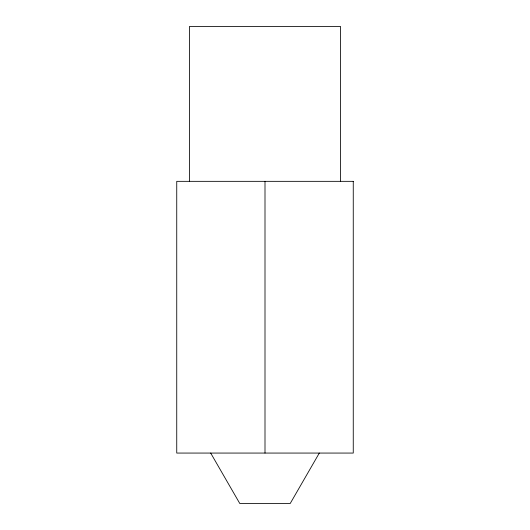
<?xml version="1.0" encoding="UTF-8"?>
<svg xmlns="http://www.w3.org/2000/svg" width="530" height="530" viewBox="0 0 530 530"><rect width="100%" height="100%" fill="white"/><g stroke="black" fill="none" stroke-linecap="round" stroke-linejoin="round"><path stroke-width="0.79" d="M319.312 453.064L290.208 503.5L239.792 503.5L210.688 453.064M340.571 181.34L340.571 26.5L189.429 26.5L189.429 181.34M265 181.34L265 453.064M353.258 181.34L176.742 181.34L176.742 453.064L353.258 453.064L353.258 181.34"/></g></svg>
